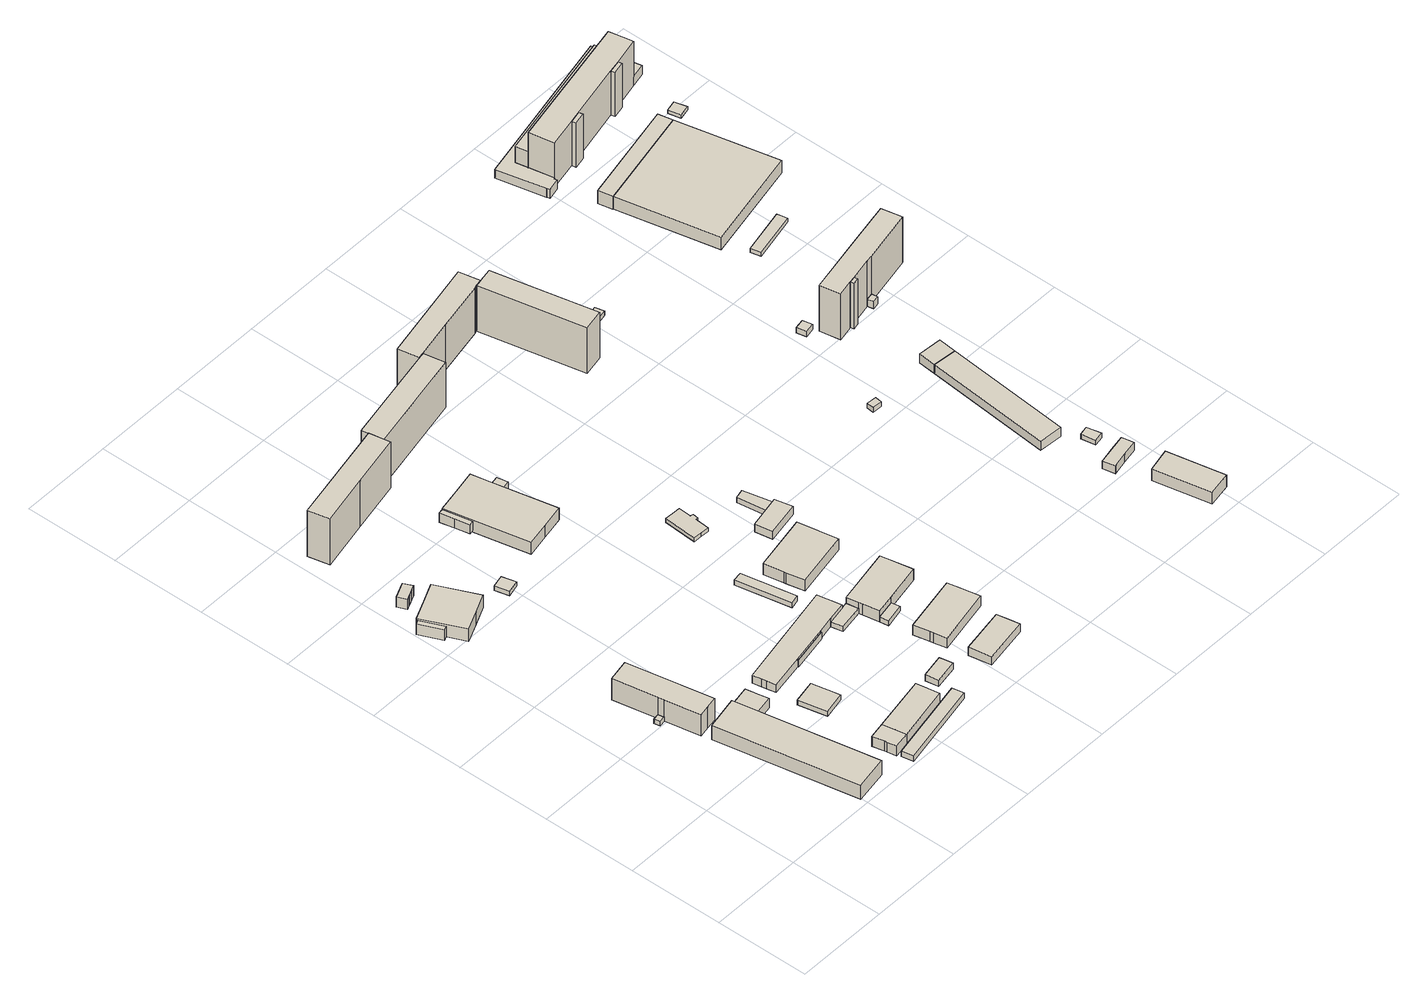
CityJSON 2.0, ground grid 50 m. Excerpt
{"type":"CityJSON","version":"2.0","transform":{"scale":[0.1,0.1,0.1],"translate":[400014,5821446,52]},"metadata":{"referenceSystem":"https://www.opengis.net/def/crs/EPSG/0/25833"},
"CityObjects":{
"building1":{"type":"Building","attributes":{"Gemeindeschluessel":"11000010","function":"31001_2100"},"address":[{"country":"Germany","locality":"Berlin","thoroughfareNumber":"12 (1)","thoroughfareName":"Pyramidenring"}],"children":["building1-1","building1-2"]},
"building1-1":{"type":"BuildingPart","attributes":{"BezugspunktDach":"2200","measuredHeight":8.56,"storeysAboveGround":1},"parents":["building1"],"geometry":[{"type":"MultiSurface","lod":"1","boundaries":[[[0,1,2,3]],[[4,5,6,7]],[[4,7,3,2]],[[5,8,9,10,11,12,4,2,1]],[[6,5,1,0]],[[7,6,0,3]],[[13,10,9,8]],[[14,11,10,13]],[[14,4,12,11]]]}]},
"building1-2":{"type":"BuildingPart","attributes":{"BezugspunktDach":"2200","measuredHeight":6.48,"storeysAboveGround":1},"parents":["building1"],"geometry":[{"type":"Solid","lod":"1","boundaries":[[[[11,10,9,15,16,17,18,12]],[[19,20,21,22,8,13,14,4]],[[19,4,12,18]],[[20,19,18,17]],[[21,20,17,16]],[[22,21,16,15]],[[8,22,15,9]],[[14,13,10,11]],[[13,8,9,10]],[[4,14,11,12]]]]}]},
"building2":{"type":"Building","attributes":{"Gemeindeschluessel":"11000010","function":"31001_2100"},"address":[{"country":"Germany","locality":"Berlin","thoroughfareNumber":"12","thoroughfareName":"Pyramidenring"}],"children":["building2-1","building2-2"]},
"building2-1":{"type":"BuildingPart","attributes":{"BezugspunktDach":"2200","measuredHeight":13.67,"storeysAboveGround":3},"parents":["building2"],"geometry":[{"type":"MultiSurface","lod":"1","boundaries":[[[23,24,25,26,27,28,29,30]],[[31,32,33,34,35,36,37,38]],[[31,38,30,29]],[[32,31,29,28]],[[33,32,28,27]],[[34,33,27,26]],[[35,34,26,25]],[[36,35,25,24]],[[39,40,24,23]],[[38,37,23,30]],[[37,36,40,39]]]}]},
"building2-2":{"type":"BuildingPart","attributes":{"BezugspunktDach":"2200","measuredHeight":2.55,"storeysAboveGround":3},"parents":["building2"],"geometry":[{"type":"MultiSurface","lod":"1","boundaries":[[[41,40,39,42]],[[43,44,45,46]],[[43,46,42,39]],[[44,43,37,36,40]],[[45,44,40,41]],[[46,45,41,42]],[[39,40,36,37]]]}]},
"building3":{"type":"Building","attributes":{"Gemeindeschluessel":"11000010","BezugspunktDach":"2200","function":"51009_1610","measuredHeight":7.28,"storeysAboveGround":0},"address":[{"country":"Germany","locality":"Berlin"}],"geometry":[{"type":"Solid","lod":"1","boundaries":[[[[47,48,49,50,51]],[[52,53,54,55,56]],[[52,56,51,50]],[[53,52,50,49]],[[54,53,49,48]],[[55,54,48,47]],[[56,55,47,51]]]]}]},
"building4":{"type":"Building","attributes":{"Gemeindeschluessel":"11000010","BezugspunktDach":"2200","function":"31001_2054","measuredHeight":9.71,"storeysAboveGround":1},"address":[{"country":"Germany","locality":"Berlin","thoroughfareNumber":"20","thoroughfareName":"Pyramidenring"}],"geometry":[{"type":"Solid","lod":"1","boundaries":[[[[57,58,59,60,61,62]],[[63,64,65,66,67,68]],[[63,68,62,61]],[[64,63,61,60]],[[65,64,60,59]],[[66,65,59,58]],[[67,66,58,57]],[[68,67,57,62]]]]}]},
"building5":{"type":"Building","attributes":{"Gemeindeschluessel":"11000010","BezugspunktDach":"2200","function":"51009_1610","measuredHeight":7.05,"storeysAboveGround":0},"address":[{"country":"Germany","locality":"Berlin"}],"geometry":[{"type":"Solid","lod":"1","boundaries":[[[[69,70,71,72,73,74,75,76,77]],[[78,79,80,81,82,83,84,85,86]],[[78,86,77,76]],[[79,78,76,75]],[[80,79,75,74]],[[81,80,74,73]],[[82,81,73,72]],[[83,82,72,71]],[[84,83,71,70]],[[85,84,70,69]],[[86,85,69,77]]]]}]},
"building6":{"type":"Building","attributes":{"Gemeindeschluessel":"11000010","BezugspunktDach":"2200","function":"31001_2100","measuredHeight":2.99,"storeysAboveGround":1},"address":[{"country":"Germany","locality":"Berlin","thoroughfareNumber":"12 (8)","thoroughfareName":"Pyramidenring"}],"geometry":[{"type":"Solid","lod":"1","boundaries":[[[[87,88,89,90]],[[91,92,93,94]],[[91,94,90,89]],[[92,91,89,88]],[[93,92,88,87]],[[94,93,87,90]]]]}]},
"building7":{"type":"Building","attributes":{"Gemeindeschluessel":"11000010","function":"31001_2100"},"address":[{"country":"Germany","locality":"Berlin","thoroughfareNumber":"12 (6)","thoroughfareName":"Pyramidenring"}],"children":["building7-1","building7-2"]},
"building7-1":{"type":"BuildingPart","attributes":{"BezugspunktDach":"2200","measuredHeight":6.78,"storeysAboveGround":2},"parents":["building7"],"geometry":[{"type":"MultiSurface","lod":"1","boundaries":[[[95,96,97,98,99,100,101,102]],[[103,104,105,106,107,108,109,110]],[[103,110,102,101]],[[104,103,101,111,112,113]],[[105,104,100,113,114]],[[106,105,99,114,115]],[[107,106,98,97]],[[108,107,97,96]],[[109,108,96,95]],[[110,109,95,102]],[[113,112,116,100]],[[116,112,111,101]],[[114,113,100,99]],[[115,114,99,98]]]}]},
"building7-2":{"type":"BuildingPart","attributes":{"BezugspunktDach":"2200","measuredHeight":6.71,"storeysAboveGround":2},"parents":["building7"],"geometry":[{"type":"MultiSurface","lod":"1","boundaries":[[[116,100,98,117,118,119,120,101]],[[121,122,123,124,115,113,112,111]],[[121,111,101,120]],[[122,121,120,119]],[[123,122,119,118]],[[124,123,118,117]],[[115,124,117,98]],[[113,114,99,125,100]],[[115,98,99,114]],[[112,113,100,116]],[[111,112,116,101]]]}]},
"building8":{"type":"Building","attributes":{"Gemeindeschluessel":"11000010","BezugspunktDach":"2200","function":"51009_1610","measuredHeight":3.26,"storeysAboveGround":0},"address":[{"country":"Germany","locality":"Berlin"}],"geometry":[{"type":"Solid","lod":"1","boundaries":[[[[126,127,128,129]],[[130,131,132,133]],[[130,133,129,128]],[[131,130,128,127]],[[132,131,127,126]],[[133,132,126,129]]]]}]},
"building9":{"type":"Building","attributes":{"Gemeindeschluessel":"11000010","BezugspunktDach":"2200","function":"31001_2000","measuredHeight":2.55,"storeysAboveGround":1},"address":[{"country":"Germany","locality":"Berlin","thoroughfareNumber":"7 (1)","thoroughfareName":"Frank-Zappa-Straße"}],"geometry":[{"type":"Solid","lod":"1","boundaries":[[[[134,135,136,137]],[[138,139,140,141]],[[138,141,137,136]],[[139,138,136,135]],[[140,139,135,134]],[[141,140,134,137]]]]}]},
"building10":{"type":"Building","attributes":{"Gemeindeschluessel":"11000010","BezugspunktDach":"2200","function":"31001_2010","measuredHeight":28.07,"storeysAboveGround":9},"address":[{"country":"Germany","locality":"Berlin","thoroughfareNumber":"390","thoroughfareName":"Landsberger Allee"}],"geometry":[{"type":"Solid","lod":"1","boundaries":[[[[142,143,144,145,146,147]],[[148,149,150,151,152,153]],[[148,153,147,146]],[[149,148,146,145]],[[150,149,145,144]],[[151,150,144,143]],[[152,151,143,142]],[[153,152,142,147]]]]}]},
"building11":{"type":"Building","attributes":{"Gemeindeschluessel":"11000010","function":"31001_2100"},"address":[{"country":"Germany","locality":"Berlin","thoroughfareNumber":"12 (3)","thoroughfareName":"Pyramidenring"}],"children":["building11-1","building11-2"]},
"building11-1":{"type":"BuildingPart","attributes":{"BezugspunktDach":"2200","measuredHeight":5.61,"storeysAboveGround":1},"parents":["building11"],"geometry":[{"type":"MultiSurface","lod":"1","boundaries":[[[154,155,156,157,158,159,160,161,162,163,164,165]],[[166,167,168,169,170,171,172,173,174,175,176,177]],[[166,177,165,164]],[[167,166,164,163]],[[168,167,163,162]],[[169,168,162,161]],[[170,169,161,160]],[[171,170,160,159]],[[172,178,179,159,158]],[[180,178,158,157]],[[174,173,157,156]],[[175,174,156,155]],[[176,175,155,154]],[[177,176,154,165]],[[171,179,178,172]],[[173,172,178,180]]]}]},
"building11-2":{"type":"BuildingPart","attributes":{"BezugspunktDach":"2200","measuredHeight":4.02,"storeysAboveGround":1},"parents":["building11"],"geometry":[{"type":"Solid","lod":"1","boundaries":[[[[181,182,179,178,180]],[[172,171,183,184,173]],[[183,171,179,182]],[[184,183,182,181]],[[173,184,181,180]],[[172,173,180,178]],[[171,172,178,179]]]]}]},
"building12":{"type":"Building","attributes":{"Gemeindeschluessel":"11000010","BezugspunktDach":"2200","function":"51009_1610","measuredHeight":8.13,"storeysAboveGround":0},"address":[{"country":"Germany","locality":"Berlin"}],"geometry":[{"type":"Solid","lod":"1","boundaries":[[[[185,186,187,188,189,190]],[[191,192,193,194,195,196]],[[191,196,190,189]],[[192,191,189,188]],[[193,192,188,187]],[[194,193,187,186]],[[195,194,186,185]],[[196,195,185,190]]]]}]},
"building13":{"type":"Building","attributes":{"Gemeindeschluessel":"11000010","BezugspunktDach":"2200","function":"31001_2100","measuredHeight":3.87,"storeysAboveGround":1},"address":[{"country":"Germany","locality":"Berlin","thoroughfareNumber":"12 (9)","thoroughfareName":"Pyramidenring"}],"geometry":[{"type":"Solid","lod":"1","boundaries":[[[[197,198,199,200]],[[201,202,203,204]],[[201,204,200,199]],[[202,201,199,198]],[[203,202,198,197]],[[204,203,197,200]]]]}]},
"building14":{"type":"Building","attributes":{"Gemeindeschluessel":"11000010","function":"31001_2054"},"address":[{"country":"Germany","locality":"Berlin","thoroughfareNumber":"7","thoroughfareName":"Frank-Zappa-Straße"}],"children":["building14-1","building14-2"]},
"building14-1":{"type":"BuildingPart","attributes":{"BezugspunktDach":"2200","measuredHeight":9.85,"storeysAboveGround":1},"parents":["building14"],"geometry":[{"type":"Solid","lod":"1","boundaries":[[[[205,206,207,208,209,210,211,212]],[[213,214,215,216,217,218,219,220]],[[213,220,212,211]],[[214,213,211,210]],[[215,214,210,209]],[[216,215,209,208]],[[217,216,208,207]],[[218,217,207,206]],[[219,218,206,205]],[[220,219,205,212]]]]}]},
"building14-2":{"type":"BuildingPart","attributes":{"BezugspunktDach":"2200","measuredHeight":6.34,"storeysAboveGround":1},"parents":["building14"],"geometry":[{"type":"Solid","lod":"1","boundaries":[[[[221,222,223,224,225,226]],[[215,227,228,229,216,230]],[[215,230,226,225]],[[227,215,225,224]],[[228,227,224,223]],[[229,228,223,222]],[[216,229,222,221]],[[230,216,221,226]]]]}]},
"building15":{"type":"Building","attributes":{"Gemeindeschluessel":"11000010","BezugspunktDach":"2200","function":"31001_2100","measuredHeight":2.89,"storeysAboveGround":1},"address":[{"country":"Germany","locality":"Berlin","thoroughfareNumber":"12 (10)","thoroughfareName":"Pyramidenring"}],"geometry":[{"type":"Solid","lod":"1","boundaries":[[[[231,232,233,234]],[[235,236,237,238]],[[235,238,234,233]],[[236,235,233,232]],[[237,236,232,231]],[[238,237,231,234]]]]}]},
"building16":{"type":"Building","attributes":{"Gemeindeschluessel":"11000010","BezugspunktDach":"2200","function":"51009_1610","measuredHeight":2.99,"storeysAboveGround":0},"address":[{"country":"Germany","locality":"Berlin"}],"geometry":[{"type":"Solid","lod":"1","boundaries":[[[[239,240,241,242]],[[243,244,245,246]],[[243,246,242,241]],[[244,243,241,240]],[[245,244,240,239]],[[246,245,239,242]]]]}]},
"building17":{"type":"Building","attributes":{"Gemeindeschluessel":"11000010","BezugspunktDach":"2200","function":"31001_2100","measuredHeight":5.73,"storeysAboveGround":1},"address":[{"country":"Germany","locality":"Berlin","thoroughfareNumber":"12 (7)","thoroughfareName":"Pyramidenring"}],"geometry":[{"type":"Solid","lod":"1","boundaries":[[[[247,248,249,250,251]],[[252,253,254,255,256]],[[252,256,251,250]],[[253,252,250,249]],[[254,253,249,248]],[[255,254,248,247]],[[256,255,247,251]]]]}]},
"building18":{"type":"Building","attributes":{"Gemeindeschluessel":"11000010","function":"31001_2100"},"address":[{"country":"Germany","locality":"Berlin","thoroughfareNumber":"12 (4)","thoroughfareName":"Pyramidenring"}],"children":["building18-1","building18-2"]},
"building18-1":{"type":"BuildingPart","attributes":{"BezugspunktDach":"2200","measuredHeight":7.73,"storeysAboveGround":1},"parents":["building18"],"geometry":[{"type":"MultiSurface","lod":"1","boundaries":[[[257,258,259,260,261,262,263,264]],[[265,266,267,243,246,268,269,270]],[[265,270,264,263]],[[266,265,263,262]],[[267,266,262,261]],[[243,267,261,260]],[[246,243,260,259]],[[268,246,259,258]],[[269,268,258,257]],[[271,272,269,257,264]],[[270,269,272,271]]]}]},
"building18-2":{"type":"BuildingPart","attributes":{"BezugspunktDach":"2200","measuredHeight":3.08,"storeysAboveGround":1},"parents":["building18"],"geometry":[{"type":"Solid","lod":"1","boundaries":[[[[273,272,271,274]],[[270,269,275,276]],[[270,276,274,271]],[[275,269,272,273]],[[276,275,273,274]],[[269,270,271,272]]]]}]},
"building19":{"type":"Building","attributes":{"Gemeindeschluessel":"11000010","BezugspunktDach":"2200","function":"31001_2100","measuredHeight":7.27,"storeysAboveGround":1},"address":[{"country":"Germany","locality":"Berlin","thoroughfareNumber":"12 (5)","thoroughfareName":"Pyramidenring"}],"geometry":[{"type":"Solid","lod":"1","boundaries":[[[[277,278,279,280,281,282,283,284]],[[285,286,287,288,289,290,291,292]],[[285,292,284,283]],[[286,285,283,282]],[[287,286,282,281]],[[288,287,281,280]],[[289,288,280,279]],[[290,289,279,278]],[[291,290,278,277]],[[292,291,277,284]]]]}]},
"building20":{"type":"Building","attributes":{"Gemeindeschluessel":"11000010","BezugspunktDach":"2200","function":"31001_2010","measuredHeight":27.68,"storeysAboveGround":9},"address":[{"country":"Germany","locality":"Berlin","thoroughfareNumber":"392","thoroughfareName":"Landsberger Allee"}],"geometry":[{"type":"Solid","lod":"1","boundaries":[[[[293,294,295,296,297,298,299]],[[300,301,302,303,304,305,306]],[[300,306,299,298]],[[301,300,298,297]],[[302,301,297,296]],[[303,302,296,295]],[[304,303,295,294]],[[305,304,294,293]],[[306,305,293,299]]]]}]},
"building21":{"type":"Building","attributes":{"Gemeindeschluessel":"11000010","BezugspunktDach":"2200","function":"31001_2100","measuredHeight":8,"storeysAboveGround":2},"address":[{"country":"Germany","locality":"Berlin","thoroughfareNumber":"12","thoroughfareName":"Frank-Zappa-Straße"}],"geometry":[{"type":"Solid","lod":"1","boundaries":[[[[307,308,309,310,311,312,313,314]],[[315,316,317,318,319,320,321,322]],[[315,322,314,313]],[[316,315,313,312]],[[317,316,312,311]],[[318,317,311,310]],[[319,318,310,309]],[[320,319,309,308]],[[321,320,308,307]],[[322,321,307,314]]]]}]},
"building22":{"type":"Building","attributes":{"Gemeindeschluessel":"11000010","BezugspunktDach":"2200","function":"31001_2100","measuredHeight":4.17,"storeysAboveGround":1},"address":[{"country":"Germany","locality":"Berlin","thoroughfareNumber":"10","thoroughfareName":"Frank-Zappa-Straße"}],"geometry":[{"type":"Solid","lod":"1","boundaries":[[[[323,324,325,326,327,328,329,330,331,332]],[[333,334,335,336,337,338,339,340,341,342]],[[333,342,332,331]],[[334,333,331,330]],[[335,334,330,329]],[[336,335,329,328]],[[337,336,328,327]],[[338,337,327,326]],[[339,338,326,325]],[[340,339,325,324]],[[341,340,324,323]],[[342,341,323,332]]]]}]},
"building23":{"type":"Building","attributes":{"Gemeindeschluessel":"11000010","function":"31001_2100"},"address":[{"country":"Germany","locality":"Berlin","thoroughfareNumber":"10 (1)","thoroughfareName":"Frank-Zappa-Straße"}],"children":["building23-1","building23-2"]},
"building23-1":{"type":"BuildingPart","attributes":{"BezugspunktDach":"2200","measuredHeight":5.49,"storeysAboveGround":1},"parents":["building23"],"geometry":[{"type":"Solid","lod":"1","boundaries":[[[[343,344,345,346]],[[347,348,349,350]],[[347,350,346,345],[351,347,352,353]],[[348,347,345,344]],[[349,348,344,343]],[[350,349,343,346]],[[352,347,351,353]]]]}]},
"building23-2":{"type":"BuildingPart","attributes":{"BezugspunktDach":"2200","measuredHeight":3.12,"storeysAboveGround":1},"parents":["building23"],"geometry":[{"type":"Solid","lod":"1","boundaries":[[[[353,352,354,355]],[[356,347,351,357]],[[356,357,355,354]],[[347,356,354,352]],[[357,351,353,355]],[[351,347,352,353]]]]}]},
"building24":{"type":"Building","attributes":{"Gemeindeschluessel":"11000010","BezugspunktDach":"2200","function":"31001_2010","measuredHeight":27.83,"storeysAboveGround":9},"address":[{"country":"Germany","locality":"Berlin","thoroughfareNumber":"394","thoroughfareName":"Landsberger Allee"}],"geometry":[{"type":"Solid","lod":"1","boundaries":[[[[358,359,360,361,362,363,364,365]],[[366,367,368,369,370,371,372,373]],[[366,373,365,364]],[[367,366,364,363]],[[368,367,363,362]],[[369,368,362,361]],[[370,369,361,360]],[[371,370,360,359]],[[372,371,359,358]],[[373,372,358,365]]]]}]},
"building25":{"type":"Building","attributes":{"Gemeindeschluessel":"11000010","BezugspunktDach":"2200","function":"31001_2010","measuredHeight":27.81,"storeysAboveGround":9},"address":[{"country":"Germany","locality":"Berlin","thoroughfareNumber":"11","thoroughfareName":"Frank-Zappa-Straße"}],"geometry":[{"type":"Solid","lod":"1","boundaries":[[[[374,375,376,363,362]],[[367,377,378,379,368]],[[367,368,362,363]],[[377,367,363,376]],[[378,377,376,375]],[[379,378,375,374]],[[368,379,374,362]]]]}]},
"building26":{"type":"Building","attributes":{"Gemeindeschluessel":"11000010","BezugspunktDach":"2200","function":"31001_2100","measuredHeight":2.89,"storeysAboveGround":1},"address":[{"country":"Germany","locality":"Berlin","thoroughfareNumber":"14 (1)","thoroughfareName":"Frank-Zappa-Straße"}],"geometry":[{"type":"Solid","lod":"1","boundaries":[[[[380,381,382,383]],[[384,385,386,387]],[[384,387,383,382]],[[385,384,382,381]],[[386,385,381,380]],[[387,386,380,383]]]]}]},
"building27":{"type":"Building","attributes":{"Gemeindeschluessel":"11000010","BezugspunktDach":"2200","function":"31001_2520","measuredHeight":2.65,"storeysAboveGround":1},"address":[{"country":"Germany","locality":"Berlin","thoroughfareNumber":"11 (1)","thoroughfareName":"Frank-Zappa-Straße"}],"geometry":[{"type":"Solid","lod":"1","boundaries":[[[[388,389,390,391]],[[392,393,394,395]],[[392,395,391,390]],[[393,392,390,389]],[[394,393,389,388]],[[395,394,388,391]]]]}]},
"building28":{"type":"Building","attributes":{"Gemeindeschluessel":"11000010","BezugspunktDach":"2200","function":"31001_2100","measuredHeight":7.25,"storeysAboveGround":1},"address":[{"country":"Germany","locality":"Berlin","thoroughfareNumber":"8A (2)","thoroughfareName":"Pyramidenring"}],"geometry":[{"type":"Solid","lod":"1","boundaries":[[[[396,397,398,399,400]],[[401,402,403,404,405]],[[401,405,400,399]],[[402,401,399,398]],[[403,402,398,397]],[[404,403,397,396]],[[405,404,396,400]]]]}]},
"building29":{"type":"Building","attributes":{"Gemeindeschluessel":"11000010","BezugspunktDach":"2200","function":"31001_2100","measuredHeight":5,"storeysAboveGround":1},"address":[{"country":"Germany","locality":"Berlin","thoroughfareNumber":"8A (4)","thoroughfareName":"Pyramidenring"}],"geometry":[{"type":"Solid","lod":"1","boundaries":[[[[406,407,408,409,410,411,412,413]],[[414,415,416,417,418,419,420,421]],[[414,421,413,412]],[[415,414,412,411]],[[416,415,411,410]],[[417,416,410,409]],[[418,417,409,408]],[[419,418,408,407]],[[420,419,407,406]],[[421,420,406,413]]]]}]},
"building30":{"type":"Building","attributes":{"Gemeindeschluessel":"11000010","BezugspunktDach":"2200","function":"31001_2523","measuredHeight":2.87,"storeysAboveGround":1},"address":[{"country":"Germany","locality":"Berlin","thoroughfareNumber":"8A (5)","thoroughfareName":"Pyramidenring"}],"geometry":[{"type":"Solid","lod":"1","boundaries":[[[[422,423,424,425]],[[426,427,428,429]],[[426,429,425,424]],[[427,426,424,423]],[[428,427,423,422]],[[429,428,422,425]]]]}]},
"building31":{"type":"Building","attributes":{"Gemeindeschluessel":"11000010","function":"31001_2100"},"address":[{"country":"Germany","locality":"Berlin","thoroughfareNumber":"8A","thoroughfareName":"Pyramidenring"}],"children":["building31-1","building31-2"]},
"building31-1":{"type":"BuildingPart","attributes":{"BezugspunktDach":"2200","measuredHeight":6.33,"storeysAboveGround":2},"parents":["building31"],"geometry":[{"type":"MultiSurface","lod":"1","boundaries":[[[430,431,432,433,434]],[[435,436,437,438,439]],[[435,439,434,433]],[[436,435,433,432]],[[437,436,432,431]],[[438,437,431,430]],[[440,430,434]],[[441,440,434,439]],[[441,438,430,440]]]}]},
"building31-2":{"type":"BuildingPart","attributes":{"BezugspunktDach":"2200","measuredHeight":6.33,"storeysAboveGround":2},"parents":["building31"],"geometry":[{"type":"Solid","lod":"1","boundaries":[[[[442,430,440,434,443]],[[439,441,438,444,445]],[[439,445,443,434]],[[441,440,441,438]],[[444,438,430,442]],[[445,444,442,443]],[[441,439,434,440]],[[438,441,440,430]]]]}]},
"building32":{"type":"Building","attributes":{"Gemeindeschluessel":"11000010","BezugspunktDach":"2200","function":"31001_2000","measuredHeight":3.24,"storeysAboveGround":1},"address":[{"country":"Germany","locality":"Berlin","thoroughfareNumber":"16 (1)","thoroughfareName":"Frank-Zappa-Straße"}],"geometry":[{"type":"Solid","lod":"1","boundaries":[[[[446,447,448,449]],[[450,451,452,453]],[[450,453,449,448]],[[451,450,448,447]],[[452,451,447,446]],[[453,452,446,449]]]]}]},
"building33":{"type":"Building","attributes":{"Gemeindeschluessel":"11000010","BezugspunktDach":"2200","function":"51009_1610","measuredHeight":27.66,"storeysAboveGround":0},"address":[{"country":"Germany","locality":"Berlin"}],"geometry":[{"type":"Solid","lod":"1","boundaries":[[[[454,455,456,457]],[[458,459,460,461]],[[458,461,457,456]],[[459,458,456,455]],[[460,459,455,454]],[[461,460,454,457]]]]}]},
"building34":{"type":"Building","attributes":{"Gemeindeschluessel":"11000010","BezugspunktDach":"2200","function":"51009_1610","measuredHeight":4.65,"storeysAboveGround":0},"address":[{"country":"Germany","locality":"Berlin"}],"geometry":[{"type":"Solid","lod":"1","boundaries":[[[[462,463,464,465]],[[466,467,468,469]],[[466,469,465,464]],[[467,466,464,463]],[[468,467,463,462]],[[469,468,462,465]]]]}]},
"building35":{"type":"Building","attributes":{"Gemeindeschluessel":"11000010","BezugspunktDach":"2200","function":"31001_2010","measuredHeight":28,"storeysAboveGround":9},"address":[{"country":"Germany","locality":"Berlin","thoroughfareNumber":"16","thoroughfareName":"Frank-Zappa-Straße"}],"geometry":[{"type":"Solid","lod":"1","boundaries":[[[[470,457,456,471,472,473,474,475,476,477]],[[478,479,480,481,482,483,484,485,486,487]],[[478,487,477,476]],[[479,478,476,475]],[[480,479,475,474]],[[481,480,474,473]],[[482,481,473,472]],[[483,482,472,471]],[[484,483,471,456]],[[485,484,456,457]],[[486,485,457,470]],[[487,486,470,477]]]]}]},
"building36":{"type":"Building","attributes":{"Gemeindeschluessel":"11000010","BezugspunktDach":"2200","function":"51009_1610","measuredHeight":4.64,"storeysAboveGround":0},"address":[{"country":"Germany","locality":"Berlin"}],"geometry":[{"type":"Solid","lod":"1","boundaries":[[[[488,489,490,491]],[[492,493,494,495]],[[492,495,491,490]],[[493,492,490,489]],[[494,493,489,488]],[[495,494,488,491]]]]}]},
"building37":{"type":"Building","attributes":{"Gemeindeschluessel":"11000010","BezugspunktDach":"2200","function":"31001_2000","measuredHeight":2.36,"storeysAboveGround":1},"address":[{"country":"Germany","locality":"Berlin","thoroughfareNumber":"18 (2)","thoroughfareName":"Frank-Zappa-Straße"}],"geometry":[{"type":"Solid","lod":"1","boundaries":[[[[496,497,498,499]],[[500,501,502,503]],[[500,503,499,498]],[[501,500,498,497]],[[502,501,497,496]],[[503,502,496,499]]]]}]},
"building38":{"type":"Building","attributes":{"Gemeindeschluessel":"11000010","BezugspunktDach":"2200","function":"31001_2100","measuredHeight":7.59,"storeysAboveGround":1},"address":[{"country":"Germany","locality":"Berlin","thoroughfareNumber":"18","thoroughfareName":"Frank-Zappa-Straße"}],"geometry":[{"type":"Solid","lod":"1","boundaries":[[[[504,505,506,507]],[[508,509,510,511]],[[508,511,507,506]],[[509,508,506,505]],[[510,509,505,504]],[[511,510,504,507]]]]}]},
"building39":{"type":"Building","attributes":{"Gemeindeschluessel":"11000010","BezugspunktDach":"2200","function":"31001_2100","measuredHeight":7.86,"storeysAboveGround":2},"address":[{"country":"Germany","locality":"Berlin","thoroughfareNumber":"18 (1)","thoroughfareName":"Frank-Zappa-Straße"}],"geometry":[{"type":"Solid","lod":"1","boundaries":[[[[507,506,512,513]],[[514,515,516,517]],[[514,517,513,512]],[[515,514,512,506]],[[516,515,506,507]],[[517,516,507,513]]]]}]},
"building40":{"type":"Building","attributes":{"Gemeindeschluessel":"11000010","BezugspunktDach":"2200","function":"31001_2010","measuredHeight":5.5,"storeysAboveGround":1},"address":[{"country":"Germany","locality":"Berlin","thoroughfareNumber":"19 (1)","thoroughfareName":"Frank-Zappa-Straße"}],"geometry":[{"type":"Solid","lod":"1","boundaries":[[[[518,519,520,521,522,523,524,525,526,527,528,529,530,531]],[[532,533,534,535,536,537,538,539,540,541,542,543,544,545]],[[532,545,531,530]],[[533,532,530,529]],[[534,533,529,528]],[[535,534,528,527]],[[536,535,527,526]],[[537,536,526,525]],[[538,537,525,524]],[[539,538,524,523]],[[540,539,523,522]],[[541,540,522,521]],[[542,541,521,520]],[[543,542,520,519]],[[544,543,519,518]],[[545,544,518,531]]]]}]},
"building41":{"type":"Building","attributes":{"Gemeindeschluessel":"11000010","function":"31001_2010"},"address":[{"country":"Germany","locality":"Berlin","thoroughfareNumber":"19","thoroughfareName":"Frank-Zappa-Straße"}],"children":["building41-1","building41-2","building41-3","building41-4"]},
"building41-1":{"type":"BuildingPart","attributes":{"BezugspunktDach":"2200","measuredHeight":27.06,"storeysAboveGround":7},"parents":["building41"],"geometry":[{"type":"MultiSurface","lod":"1","boundaries":[[[546,547,548,549]],[[550,551,552,553]],[[554,555,556,549,548]],[[550,553,557,558]],[[551,550,548,547]],[[552,559,560,546]],[[561,562,563,564,565]],[[551,547,566,567]],[[553,552,546,549]],[[558,557,556,555,554]],[[567,566,562,561]],[[565,564,563,560,559]]]}]},
"building41-2":{"type":"BuildingPart","attributes":{"BezugspunktDach":"2200","measuredHeight":27.06,"storeysAboveGround":7},"parents":["building41"],"geometry":[{"type":"Solid","lod":"1","boundaries":[[[[568,569,566,562]],[[567,570,571,561]],[[570,567,566,569]],[[571,570,569,568]],[[561,571,568,562]],[[567,561,562,566]]]]}]},
"building41-3":{"type":"BuildingPart","attributes":{"BezugspunktDach":"2200","measuredHeight":27.06,"storeysAboveGround":7},"parents":["building41"],"geometry":[{"type":"Solid","lod":"1","boundaries":[[[[572,573,564,560]],[[565,574,575,559]],[[574,565,564,573]],[[575,574,573,572]],[[559,575,572,560]],[[565,559,560,564]]]]}]},
"building41-4":{"type":"BuildingPart","attributes":{"BezugspunktDach":"2200","measuredHeight":15.41,"storeysAboveGround":7},"parents":["building41"],"geometry":[{"type":"Solid","lod":"1","boundaries":[[[[555,554,576,577]],[[578,558,557,579]],[[578,579,577,576]],[[558,578,576,554]],[[579,557,555,577]],[[558,554,555,557]]]]}]},
"building42":{"type":"Building","attributes":{"Gemeindeschluessel":"11000010","BezugspunktDach":"2200","function":"31001_2000","measuredHeight":2.15,"storeysAboveGround":1},"address":[{"country":"Germany","locality":"Berlin","thoroughfareNumber":"18 (3)","thoroughfareName":"Frank-Zappa-Straße"}],"geometry":[{"type":"Solid","lod":"1","boundaries":[[[[580,581,582,583]],[[584,585,586,587]],[[584,587,583,582]],[[585,584,582,581]],[[586,585,581,580]],[[587,586,580,583]]]]}]}
},
"vertices":[
[491,30,96],[669,61,96],[527,808,96],[349,772,96],[527,808,10],[669,61,10],[491,30,10],[349,772,10],[550,689,10],[550,689,68],[539,748,68],[535,766,68],[527,808,68],[539,748,10],[535,766,10],
[666,710,68],[653,770,68],[650,787,68],[641,830,68],[641,830,10],[650,787,10],[653,770,10],[666,710,10],
[299,1040,136],[304,1009,136],[339,824,136],[397,835,136],[456,846,136],[371,1294,136],[314,1283,136],[256,1272,136],[314,1283,6],[371,1294,6],[456,846,6],[397,835,6],[339,824,6],[304,1009,6],[299,1040,6],[256,1272,6],[299,1040,31],[304,1009,31],
[272,1003,31],[265,1034,31],[299,1040,5],[304,1009,5],[272,1003,5],[265,1034,5],
[58,2069,73],[81,2079,73],[54,2139,73],[27,2199,73],[5,2188,73],[27,2199,10],[54,2139,10],[81,2079,10],[58,2069,10],[5,2188,10],
[123,1985,84],[225,2031,84],[327,2077,84],[229,2296,84],[127,2250,84],[25,2204,84],[127,2250,9],[229,2296,9],[327,2077,9],[225,2031,9],[123,1985,9],[25,2204,9],
[107,2326,62],[130,2336,62],[135,2338,62],[163,2351,62],[190,2363,62],[169,2410,62],[142,2398,62],[113,2385,62],[86,2373,62],[113,2385,1],[142,2398,1],[169,2410,1],[190,2363,1],[163,2351,1],[135,2338,1],[130,2336,1],[107,2326,1],[86,2373,1],
[791,480,43],[907,504,43],[877,652,43],[759,628,43],[877,652,13],[907,504,13],[791,480,13],[759,628,13],
[789,149,72],[791,136,72],[801,88,72],[885,104,72],[876,152,72],[873,166,72],[861,227,72],[776,211,72],[861,227,11],[873,166,11],[876,152,11],[885,104,11],[801,88,11],[791,136,11],[789,149,11],[776,211,11],[861,227,12],[872,172,12],[873,166,12],[876,152,12],[885,104,12],[872,172,72],
[1176,161,72],[1165,222,72],[1164,228,72],[1154,283,72],[1154,283,12],[1164,228,12],[1165,222,12],[1176,161,12],[874,161,72],
[825,10,42],[1272,102,42],[1259,163,42],[813,72,42],[1259,163,9],[1272,102,9],[825,10,9],[813,72,9],
[453,2033,42],[519,2049,42],[500,2123,42],[435,2107,42],[500,2123,16],[519,2049,16],[453,2033,16],[435,2107,16],
[84,2754,300],[354,2812,300],[625,2870,300],[619,2903,300],[604,2980,300],[59,2867,300],[604,2980,19],[619,2903,19],[625,2870,19],[354,2812,19],[84,2754,19],[59,2867,19],
[743,822,60],[748,796,60],[758,749,60],[942,784,60],[1145,824,60],[1145,822,60],[1230,840,60],[1328,859,60],[1318,909,60],[1313,936,60],[1303,986,60],[733,869,60],[1303,986,12],[1313,936,12],[1318,909,12],[1328,859,12],[1230,840,12],[1145,822,12],[1145,824,12],[942,784,12],[758,749,12],[748,796,12],[743,822,12],[733,869,12],[1145,824,52],[1145,822,52],[942,784,52],
[944,779,52],[1145,819,52],[1145,819,12],[944,779,12],
[615,2491,77],[632,2415,77],[656,2420,77],[640,2496,77],[624,2571,77],[599,2566,77],[624,2571,21],[640,2496,21],[656,2420,21],[632,2415,21],[615,2491,21],[599,2566,21],
[1251,234,51],[1375,256,51],[1361,325,51],[1240,302,51],[1361,325,13],[1375,256,13],[1251,234,13],[1240,302,13],
[717,2134,83],[839,2159,83],[961,2184,83],[902,2462,83],[890,2520,83],[869,2620,83],[746,2595,83],[624,2571,83],[746,2595,11],[869,2620,11],[890,2520,11],[902,2462,11],[961,2184,11],[839,2159,11],[717,2134,11],[624,2571,11],
[902,2462,65],[955,2473,65],[949,2501,65],[943,2530,65],[890,2520,65],[855,2483,65],[943,2530,11],[949,2501,11],[955,2473,11],[855,2483,11],
[1206,1044,44],[1255,1055,44],[1199,1340,44],[1149,1331,44],[1199,1340,15],[1255,1055,15],[1206,1044,15],[1149,1331,15],
[1401,652,40],[1504,673,40],[1494,718,40],[1393,698,40],[1494,718,10],[1504,673,10],[1401,652,10],[1393,698,10],
[1506,146,63],[1745,186,63],[1733,246,63],[1722,305,63],[1485,263,63],[1722,305,13],[1733,246,13],[1745,186,13],[1506,146,13],[1485,263,13],
[1374,803,77],[1378,782,77],[1393,698,77],[1494,718,77],[1690,757,77],[1674,840,77],[1658,924,77],[1362,866,77],[1658,924,10],[1674,840,10],[1690,757,10],[1378,782,10],[1374,803,10],[1362,866,10],[1362,866,41],[1374,803,41],
[1242,779,41],[1230,840,41],[1242,779,10],[1230,840,10],
[1442,448,73],[1445,429,73],[1459,364,73],[1758,425,73],[1741,509,73],[1737,528,73],[1724,593,73],[1424,532,73],[1724,593,13],[1737,528,13],[1741,509,13],[1758,425,13],[1459,364,13],[1445,429,13],[1442,448,13],[1424,532,13],
[604,2980,299],[619,2903,299],[1164,3016,299],[1142,3127,299],[1108,3121,299],[905,3080,299],[597,3017,299],[905,3080,22],[1108,3121,22],[1142,3127,22],[1164,3016,22],[619,2903,22],[604,2980,22],[597,3017,22],
[1303,1173,82],[1305,1162,82],[1325,1069,82],[1617,1128,82],[1599,1221,82],[1597,1232,82],[1577,1336,82],[1282,1278,82],[1577,1336,14],[1597,1232,14],[1599,1221,14],[1617,1128,14],[1325,1069,14],[1305,1162,14],[1303,1173,14],[1282,1278,14],
[1287,1640,36],[1331,1638,36],[1336,1713,36],[1350,1714,36],[1352,1744,36],[1337,1746,36],[1342,1814,36],[1298,1816,36],[1254,1818,36],[1243,1642,36],[1254,1818,13],[1298,1816,13],[1342,1814,13],[1337,1746,13],[1352,1744,13],[1350,1714,13],[1336,1713,13],[1331,1638,13],[1287,1640,13],[1243,1642,13],
[1481,1392,60],[1659,1427,60],[1638,1520,60],[1465,1484,60],[1638,1520,11],[1659,1427,11],[1481,1392,11],[1465,1484,11],[1575,1507,11],[1638,1520,42],[1575,1507,42],
[1602,1676,42],[1553,1665,42],[1602,1676,11],[1553,1665,11],
[1108,3121,304],[1142,3127,304],[1341,3169,304],[1601,3222,304],[1615,3226,304],[1652,3233,304],[1629,3344,304],[1085,3229,304],[1629,3344,26],[1652,3233,26],[1615,3226,26],[1601,3222,26],[1341,3169,26],[1142,3127,26],[1108,3121,26],[1085,3229,26],
[1730,2682,304],[1841,2705,304],[1724,3247,304],[1724,3247,26],[1841,2705,26],[1730,2682,26],
[2419,1572,50],[2423,1608,50],[2371,1613,50],[2367,1575,50],[2371,1613,21],[2423,1608,21],[2419,1572,21],[2367,1575,21],
[1983,2849,53],[2057,2864,53],[2046,2912,53],[1972,2898,53],[2046,2912,26],[2057,2864,26],[1983,2849,26],[1972,2898,26],
[2909,76,82],[3033,100,82],[3020,164,82],[2972,402,82],[2848,374,82],[2972,402,10],[3020,164,10],[3033,100,10],[2909,76,10],[2848,374,10],
[2775,521,61],[2782,523,61],[2858,538,61],[2941,555,61],[2928,619,61],[2845,602,61],[2768,587,61],[2762,586,61],[2768,587,13],[2845,602,13],[2928,619,13],[2941,555,13],[2858,538,13],[2782,523,13],[2775,521,13],[2762,586,13],
[2857,705,41],[2908,716,41],[2891,792,41],[2844,781,41],[2891,792,12],[2908,716,12],[2857,705,12],[2844,781,12],
[2860,1525,67],[2869,1620,67],[2806,1625,67],[2744,1630,67],[2736,1537,67],[2744,1630,12],[2806,1625,12],[2869,1620,12],[2860,1525,12],[2736,1537,12],[2798,1531,67],[2798,1531,12],
[2798,857,67],[2673,868,67],[2798,857,12],[2673,868,12],
[2539,2106,53],[2590,2117,53],[2579,2168,53],[2528,2158,53],[2579,2168,21],[2590,2117,21],[2539,2106,21],[2528,2158,21],
[2716,1986,293],[2750,1993,293],[2747,2011,293],[2712,2004,293],[2747,2011,16],[2750,1993,16],[2716,1986,16],[2712,2004,16],
[2870,2003,58],[2905,2010,58],[2899,2042,58],[2863,2035,58],[2899,2042,15],[2905,2010,15],[2870,2003,15],[2863,2035,15],
[2628,1986,293],[2863,2035,293],[2899,2042,293],[3174,2099,293],[3151,2206,293],[2933,2162,293],[2860,2147,293],[2607,2095,293],[2860,2147,13],[2933,2162,13],[3151,2206,13],[3174,2099,13],[2899,2042,13],[2863,2035,13],[2747,2011,13],[2712,2004,13],[2628,1986,13],[2607,2095,13],
[2860,2147,54],[2933,2162,54],[2924,2193,54],[2854,2179,54],[2924,2193,15],[2933,2162,15],[2860,2147,15],[2854,2179,15],
[2790,2586,48],[3030,2640,48],[3018,2694,48],[2777,2641,48],[3018,2694,25],[3030,2640,25],[2790,2586,25],[2777,2641,25],
[2705,2747,102],[3246,2862,102],[3129,3389,102],[2591,3273,102],[3129,3389,26],[3246,2862,26],[2705,2747,26],[2591,3273,26],
[3112,3466,102],[2575,3350,102],[3112,3466,23],[3129,3389,23],[2591,3273,23],[2575,3350,23],
[2455,3542,81],[2457,3543,81],[2461,3528,81],[2526,3541,81],[2522,3557,81],[2529,3558,81],[2502,3689,81],[2488,3754,81],[3200,3908,81],[3214,3839,81],[3241,3714,81],[3316,3730,81],[3263,3983,81],[2399,3794,81],[3263,3983,26],[3316,3730,26],[3241,3714,26],[3214,3839,26],[3200,3908,26],[2488,3754,26],[2502,3689,26],[2529,3558,26],[2522,3557,26],[2526,3541,26],[2461,3528,26],[2457,3543,26],[2455,3542,26],[2399,3794,26],
[2529,3558,296],[3241,3714,296],[3214,3839,296],[2502,3689,296],[3214,3839,25],[3241,3714,25],[2529,3558,25],[2502,3689,25],[3214,3839,181],[2502,3689,181],[2502,3689,99],[2502,3689,27],[3214,3839,27],[2680,3591,25],[2680,3591,296],[3034,3669,25],[3034,3669,296],[2690,3594,296],[2742,3605,296],[2742,3605,25],[3097,3682,296],[3097,3682,25],
[3039,3648,296],[3102,3661,296],[3102,3661,25],[3039,3648,25],
[2685,3569,296],[2747,3582,296],[2747,3582,25],[2685,3569,25],
[3200,3908,181],[2488,3754,181],[3200,3908,27],[2488,3754,27],
[3218,3421,48],[3276,3433,48],[3259,3498,48],[3204,3486,48],[3259,3498,27],[3276,3433,27],[3218,3421,27],[3204,3486,27]
]}
